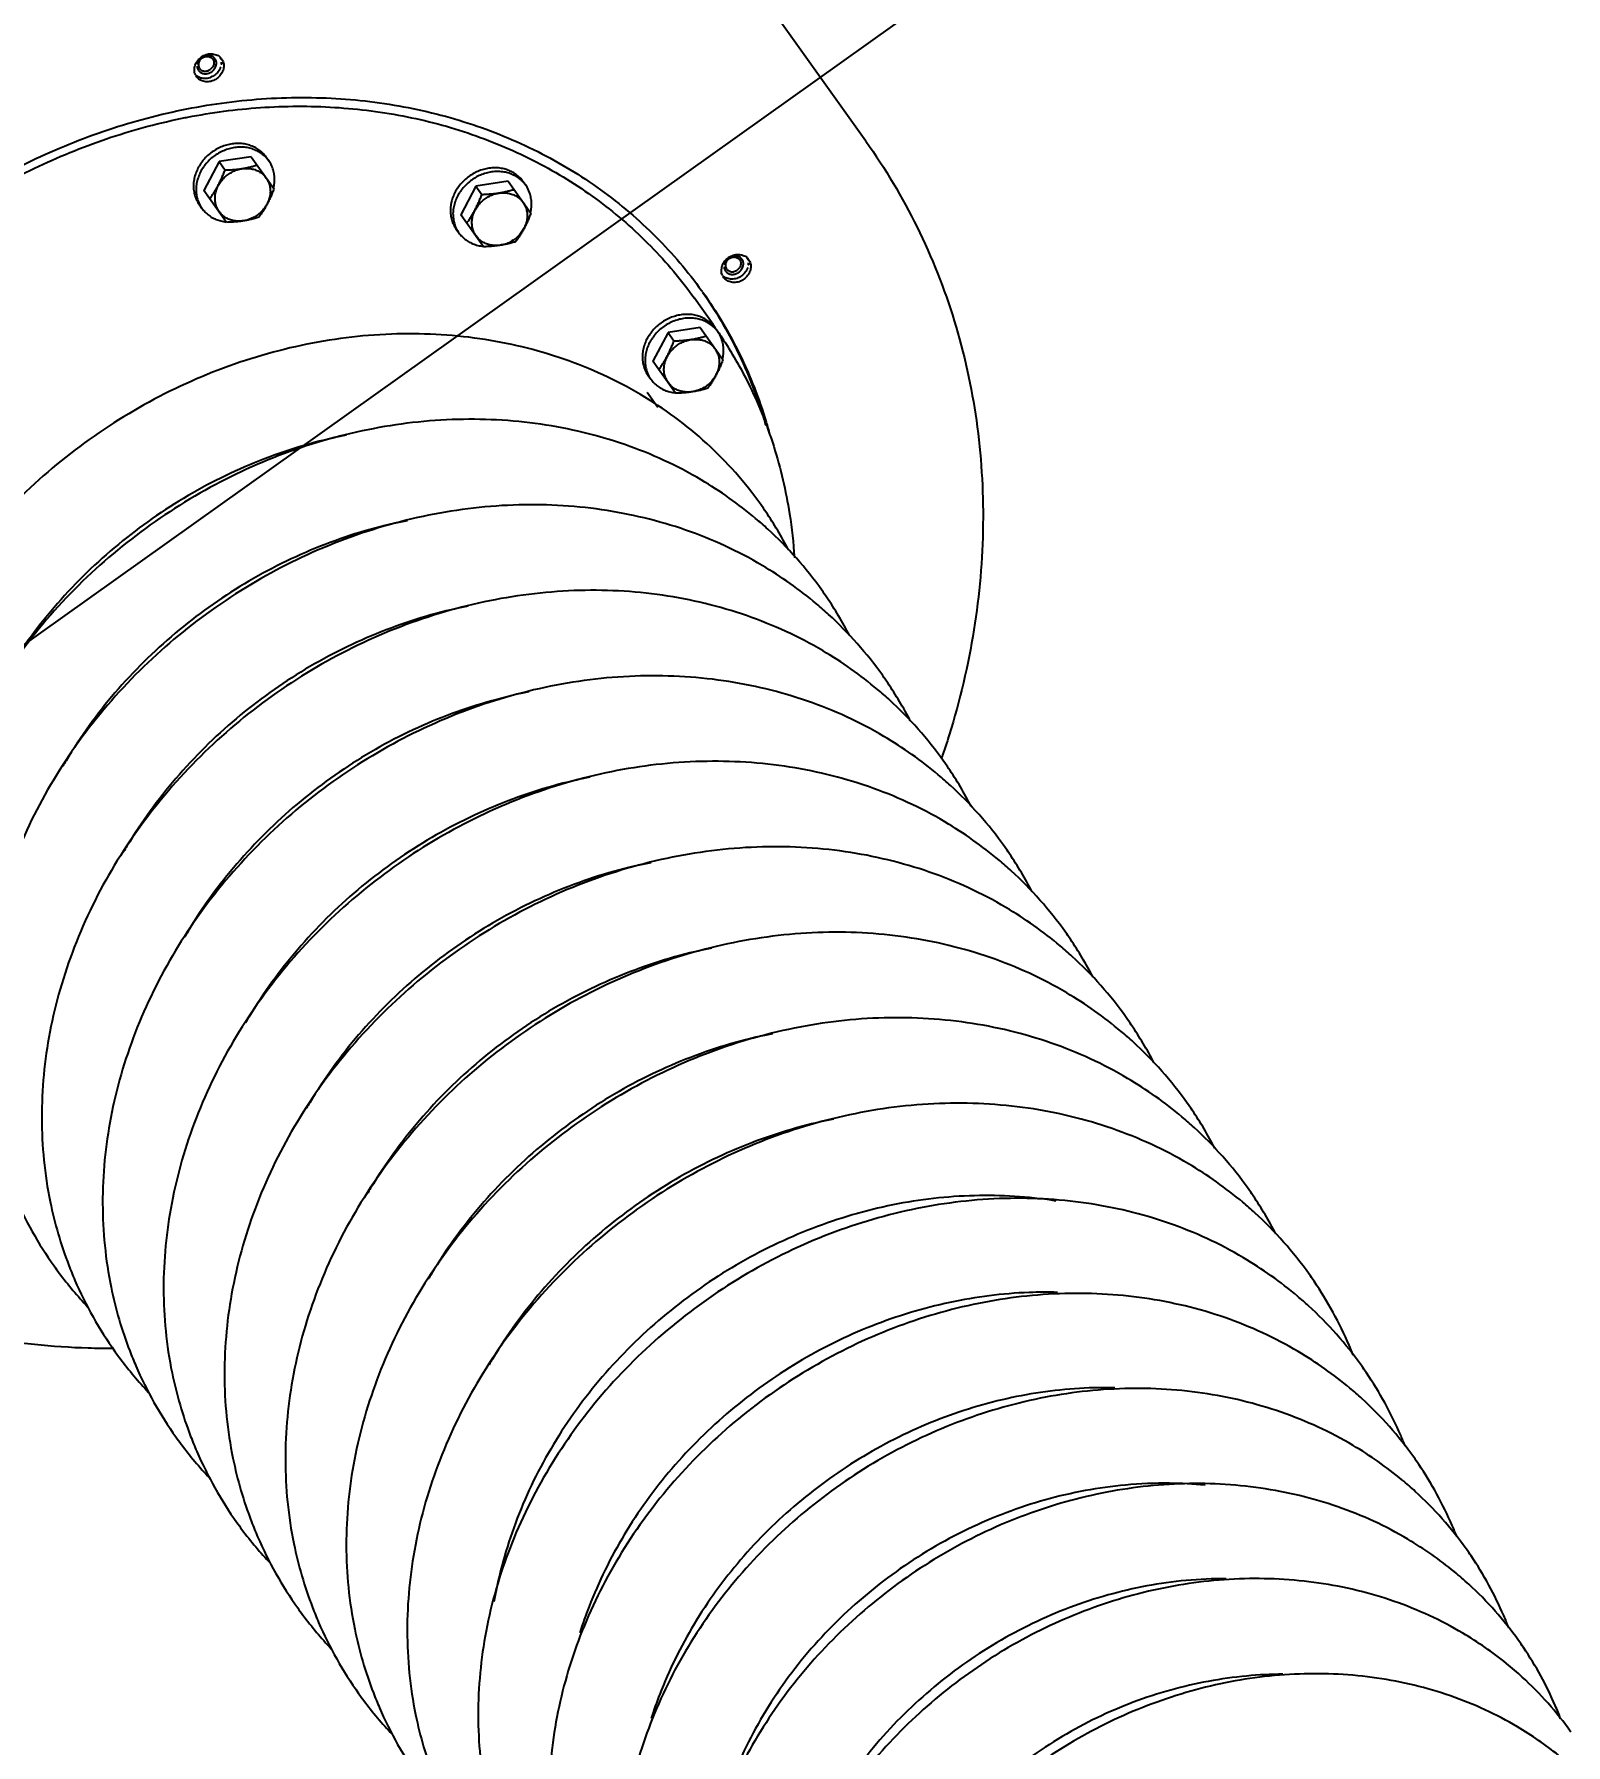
# Model space of a CAD drawing. Header units: feet. Extents: x 2321988 to 2329858, y 6722724 to 6730499.
# Drawn here: x 2326121.635 to 2326123.19, y 6726910.569 to 6726912.306 of the extents above; entities that cross this region are included whole.
import ezdxf

# ---------------------------------------------------------------- set-up
doc = ezdxf.new("R2010")
doc.units = ezdxf.units.FT
doc.header["$MEASUREMENT"] = 0
doc.header["$PDSIZE"] = 5
doc.layers.add('BESS Dimensions', color=3, linetype='Continuous')
doc.layers.add('C-BESS-EQUIPMENT', color=255, linetype='Continuous')
doc.styles.add('TG_DIMS', font='arial.ttf')
doc.dimstyles.new('TG-PROPOSED-ANNO', dxfattribs={"dimtxt": 0.1, "dimasz": 0.1, "dimexe": 0.05, "dimexo": 0.05, "dimgap": 0.02, "dimtad": 0, "dimtih": 1, "dimtoh": 1, "dimdsep": 46, "dimtxsty": 'TG_DIMS', "dimcen": 0, "dimclrd": 256, "dimclre": 256, "dimclrt": 256, "dimaunit": 1, "dimadec": 6, "dimazin": 2, "dimtfac": 1, "dimtofl": 0, "dimtmove": 1, "dimatfit": 3, "dimfxl": 1, "dimtolj": 1, "dimtzin": 0, "dimarcsym": 0})

# ---------------------------------------------------------------- blocks, each defined once
blk = doc.blocks.new('Midpoint Site Plan$0$141KV BREAKER')
at = {"linetype": 'Continuous'}
for p, q in [((-35.878, 26.589), (-35.933, 26.589)), ((-36.246, 26.443), (-35.768, 26.443)), ((-35.59, 26.089), (-35.768, 26.443)), ((-35.768, 25.735), (-35.59, 26.089)), ((-35.59, 26.089), (-35.715, 26.089)), ((-35.768, 25.735), (-36.246, 25.735)), ((-35.878, 25.589), (-35.933, 25.589)), ((-37.936, 24.212), (-37.991, 24.212)), ((-38.305, 24.066), (-37.826, 24.066)), ((-37.649, 23.712), (-37.826, 24.066)), ((-37.826, 23.358), (-37.649, 23.712)), ((-37.649, 23.712), (-37.774, 23.712)), ((-41.132, 23.472), (-40.906, 23.472)), ((-37.826, 23.358), (-38.305, 23.358)), ((-41.117, 23.196), (-40.638, 23.196)), ((-40.748, 23.342), (-40.803, 23.342)), ((-40.461, 22.842), (-40.638, 23.196)), ((-37.936, 23.212), (-37.991, 23.212)), ((-40.638, 22.488), (-40.461, 22.842)), ((-40.461, 22.842), (-40.586, 22.842)), ((-40.638, 22.488), (-41.117, 22.488)), ((-40.748, 22.342), (-40.803, 22.342)), ((-40.699, 22.338), (-40.306, 22.338)), ((-39.961, 19.526), (-36.431, 19.526))]:
    blk.add_line(p, q, dxfattribs=at)
for points, start_tangent, end_tangent in [([(-46.617, 35.538), (-46.441, 35.777), (-45.572, 36.765), (-44.59, 37.602), (-43.515, 38.268), (-42.37, 38.753), (-41.177, 39.048), (-39.961, 39.146)], (0.581018, 0.813891), (1, 0)), ([(-51.878, 35.385), (-52.069, 35.43), (-53.058, 35.535)], (-0.968426, 0.249302), (-1, 0)), ([(-51.886, 35.534), (-52.421, 35.491)], (-0.999737, -0.02295), (-0.990658, -0.136373)), ([(-51.779, 35.535), (-51.886, 35.534)], (-1, 0), (-0.999737, -0.02295)), ([(-50.599, 35.385), (-50.79, 35.43), (-51.779, 35.535)], (-0.968426, 0.249302), (-1, 0)), ([(-50.607, 35.534), (-51.142, 35.491)], (-0.999737, -0.02295), (-0.990658, -0.136373)), ([(-50.499, 35.535), (-50.607, 35.534)], (-1, 0), (-0.999737, -0.02295)), ([(-49.32, 35.385), (-49.511, 35.43), (-50.499, 35.535)], (-0.968426, 0.249302), (-1, 0)), ([(-49.327, 35.534), (-49.863, 35.491)], (-0.999737, -0.02295), (-0.990658, -0.136373)), ([(-49.22, 35.535), (-49.327, 35.534)], (-1, 0), (-0.999737, -0.02295)), ([(-48.04, 35.385), (-48.232, 35.43), (-49.22, 35.535)], (-0.968426, 0.249302), (-1, 0)), ([(-48.048, 35.534), (-48.584, 35.491)], (-0.999737, -0.02295), (-0.990658, -0.136373)), ([(-47.941, 35.535), (-48.048, 35.534)], (-1, 0), (-0.999737, -0.02295)), ([(-46.761, 35.385), (-46.952, 35.43), (-47.941, 35.535)], (-0.968426, 0.249302), (-1, 0)), ([(-46.769, 35.534), (-47.305, 35.491)], (-0.999737, -0.02295), (-0.990658, -0.136373)), ([(-46.662, 35.535), (-46.769, 35.534)], (-1, 0), (-0.999737, -0.02295)), ([(-45.482, 35.385), (-45.673, 35.43), (-46.662, 35.535)], (-0.968426, 0.249302), (-1, 0)), ([(-45.49, 35.534), (-46.026, 35.491)], (-0.999737, -0.02295), (-0.990658, -0.136373)), ([(-45.383, 35.535), (-45.49, 35.534)], (-1, 0), (-0.999737, -0.02295)), ([(-44.203, 35.385), (-44.394, 35.43), (-45.383, 35.535)], (-0.968426, 0.249302), (-1, 0)), ([(-42.825, 23.137), (-41.835, 23.242), (-40.879, 23.554), (-39.987, 24.064), (-39.192, 24.753), (-38.52, 25.599), (-37.995, 26.573), (-37.635, 27.642), (-37.452, 28.768), (-37.453, 29.914), (-37.637, 31.039), (-37.998, 32.106), (-38.523, 33.079), (-39.195, 33.923), (-39.989, 34.611), (-40.88, 35.119), (-41.836, 35.43), (-42.825, 35.535)], (1, 0), (-1, 0)), ([(-54.476, 23.408), (-53.71, 23.674), (-52.837, 24.172), (-52.058, 24.847), (-51.4, 25.676), (-50.886, 26.63), (-50.533, 27.677), (-50.354, 28.78), (-50.355, 29.902), (-50.535, 31.004), (-50.889, 32.049), (-51.403, 33.002), (-52.061, 33.829), (-52.839, 34.502), (-53.711, 35), (-54.476, 35.264)], (0.969258, 0.246045), (-0.969257, 0.24605)), ([(-53.157, 23.287), (-52.391, 23.554), (-51.5, 24.064), (-50.704, 24.753), (-50.032, 25.599), (-49.507, 26.573), (-49.147, 27.642), (-48.965, 28.768), (-48.966, 29.914), (-49.15, 31.039), (-49.51, 32.106), (-50.036, 33.079), (-50.707, 33.923), (-51.502, 34.611), (-52.392, 35.119), (-53.157, 35.385)], (0.968426, 0.249301), (-0.968426, 0.249302)), ([(-51.878, 23.287), (-51.112, 23.554), (-50.22, 24.064), (-49.425, 24.753), (-48.753, 25.599), (-48.228, 26.573), (-47.868, 27.642), (-47.686, 28.768), (-47.686, 29.914), (-47.87, 31.039), (-48.231, 32.106), (-48.757, 33.079), (-49.428, 33.923), (-50.222, 34.611), (-51.113, 35.119), (-51.878, 35.385)], (0.968426, 0.249301), (-0.968426, 0.249302)), ([(-50.599, 23.287), (-49.833, 23.554), (-48.941, 24.064), (-48.146, 24.753), (-47.474, 25.599), (-46.949, 26.573), (-46.589, 27.642), (-46.406, 28.768), (-46.407, 29.914), (-46.591, 31.039), (-46.952, 32.106), (-47.477, 33.079), (-48.149, 33.923), (-48.943, 34.611), (-49.834, 35.119), (-50.599, 35.385)], (0.968426, 0.249301), (-0.968426, 0.249302)), ([(-49.32, 23.287), (-48.554, 23.554), (-47.662, 24.064), (-46.867, 24.753), (-46.195, 25.599), (-45.67, 26.573), (-45.31, 27.642), (-45.127, 28.768), (-45.128, 29.914), (-45.312, 31.039), (-45.673, 32.106), (-46.198, 33.079), (-46.87, 33.923), (-47.664, 34.611), (-48.555, 35.119), (-49.32, 35.385)], (0.968426, 0.249301), (-0.968426, 0.249302)), ([(-48.04, 23.287), (-47.275, 23.554), (-46.383, 24.064), (-45.588, 24.753), (-44.916, 25.599), (-44.391, 26.573), (-44.031, 27.642), (-43.848, 28.768), (-43.849, 29.914), (-44.033, 31.039), (-44.394, 32.106), (-44.919, 33.079), (-45.591, 33.923), (-46.385, 34.611), (-47.276, 35.119), (-48.04, 35.385)], (0.968426, 0.249301), (-0.968426, 0.249302)), ([(-46.761, 23.287), (-45.995, 23.554), (-45.104, 24.064), (-44.309, 24.753), (-43.637, 25.599), (-43.112, 26.573), (-42.752, 27.642), (-42.569, 28.768), (-42.57, 29.914), (-42.754, 31.039), (-43.115, 32.106), (-43.64, 33.079), (-44.311, 33.923), (-45.106, 34.611), (-45.997, 35.119), (-46.761, 35.385)], (0.968426, 0.249301), (-0.968426, 0.249302)), ([(-45.482, 23.287), (-44.716, 23.554), (-43.825, 24.064), (-43.029, 24.753), (-42.358, 25.599), (-41.833, 26.573), (-41.473, 27.642), (-41.29, 28.768), (-41.291, 29.914), (-41.475, 31.039), (-41.835, 32.106), (-42.361, 33.079), (-43.032, 33.923), (-43.827, 34.611), (-44.717, 35.119), (-45.482, 35.385)], (0.968426, 0.249301), (-0.968426, 0.249302)), ([(-44.203, 23.287), (-43.437, 23.554), (-42.545, 24.064), (-41.75, 24.753), (-41.078, 25.599), (-40.553, 26.573), (-40.193, 27.642), (-40.011, 28.768), (-40.011, 29.914), (-40.195, 31.039), (-40.556, 32.106), (-41.082, 33.079), (-41.753, 33.923), (-42.548, 34.611), (-43.438, 35.119), (-44.203, 35.385)], (0.968426, 0.249301), (-0.968426, 0.249302)), ([(-42.924, 23.287), (-42.158, 23.554), (-41.266, 24.064), (-40.471, 24.753), (-39.799, 25.599), (-39.274, 26.573), (-38.914, 27.642), (-38.732, 28.768), (-38.732, 29.914), (-38.916, 31.039), (-39.277, 32.106), (-39.802, 33.079), (-40.474, 33.923), (-41.268, 34.611), (-42.159, 35.119), (-42.924, 35.385)], (0.968426, 0.249301), (-0.968426, 0.249302)), ([(-55.756, 23.539), (-55.03, 23.793), (-54.174, 24.281), (-53.412, 24.942), (-52.768, 25.753), (-52.264, 26.687), (-51.919, 27.712), (-51.744, 28.792), (-51.744, 29.89), (-51.921, 30.969), (-52.267, 31.992), (-52.771, 32.925), (-53.415, 33.734), (-54.177, 34.393), (-55.031, 34.88), (-55.756, 35.134)], (0.967984, 0.251014), (-0.967982, 0.251019)), ([(-58.316, 23.801), (-57.668, 24.031), (-56.849, 24.499), (-56.12, 25.131), (-55.503, 25.907), (-55.021, 26.801), (-54.69, 27.782), (-54.523, 28.815), (-54.523, 29.866), (-54.692, 30.899), (-55.024, 31.878), (-55.506, 32.77), (-56.122, 33.545), (-56.851, 34.176), (-57.669, 34.642), (-58.316, 34.872)], (0.965182, 0.261581), (-0.96518, 0.261587)), ([(-57.036, 23.67), (-56.349, 23.912), (-55.512, 24.39), (-54.766, 25.036), (-54.135, 25.83), (-53.642, 26.744), (-53.305, 27.747), (-53.133, 28.804), (-53.134, 29.878), (-53.307, 30.934), (-53.645, 31.935), (-54.138, 32.848), (-54.769, 33.64), (-55.514, 34.284), (-56.35, 34.761), (-57.036, 35.003)], (0.966627, 0.256188), (-0.966625, 0.256194)), ([(-60.876, 24.064), (-60.306, 24.27), (-59.524, 24.716), (-58.827, 25.32), (-58.238, 26.061), (-57.777, 26.915), (-57.462, 27.852), (-57.302, 28.839), (-57.302, 29.843), (-57.464, 30.829), (-57.78, 31.764), (-58.241, 32.616), (-58.83, 33.356), (-59.526, 33.958), (-60.307, 34.403), (-60.876, 34.609)], (0.961993, 0.273076), (-0.961991, 0.273082)), ([(-59.596, 23.932), (-58.987, 24.151), (-58.187, 24.607), (-57.473, 25.225), (-56.87, 25.984), (-56.399, 26.858), (-56.076, 27.817), (-55.912, 28.827), (-55.913, 29.855), (-56.078, 30.864), (-56.402, 31.821), (-56.873, 32.693), (-57.476, 33.451), (-58.189, 34.067), (-58.988, 34.522), (-59.596, 34.74)], (0.96364, 0.267205), (-0.963638, 0.267211)), ([(-51.825, 25.129), (-51.767, 25.189), (-51.159, 25.955), (-50.683, 26.836), (-50.358, 27.803), (-50.192, 28.823), (-50.193, 29.859), (-50.36, 30.878), (-50.686, 31.843), (-51.162, 32.723), (-51.77, 33.487), (-51.826, 33.545)], (0.702664, 0.711521), (-0.702964, 0.711226)), ([(-54.094, 25.868), (-53.913, 26.125), (-53.461, 26.962), (-53.152, 27.881), (-52.995, 28.849), (-52.996, 29.833), (-53.154, 30.8), (-53.464, 31.717), (-53.916, 32.552), (-54.096, 32.808)], (0.598722, 0.800957), (-0.599307, 0.800519)), ([(-52.74, 25.763), (-52.541, 26.045), (-52.079, 26.903), (-51.761, 27.844), (-51.6, 28.836), (-51.601, 29.845), (-51.763, 30.837), (-52.082, 31.777), (-52.545, 32.633), (-52.742, 32.913)], (0.602012, 0.798487), (-0.602593, 0.798049)), ([(-56.775, 26.114), (-56.508, 26.525), (-56.101, 27.401), (-55.85, 28.352), (-55.766, 29.341), (-55.851, 30.329), (-56.103, 31.279), (-56.512, 32.153), (-56.777, 32.561)], (0.584187, 0.811619), (-0.584686, 0.81126)), ([(-55.426, 26.003), (-55.133, 26.451), (-54.714, 27.35), (-54.457, 28.326), (-54.37, 29.341), (-54.458, 30.355), (-54.717, 31.33), (-55.136, 32.227), (-55.427, 32.673)], (0.589333, 0.80789), (-0.589834, 0.807524)), ([(-34.913, 32.556), (-34.582, 31.679), (-34.359, 30.759), (-34.246, 29.812), (-34.246, 28.856), (-34.36, 27.91), (-34.584, 26.99), (-34.914, 26.113)], (0.410111, -0.912035), (-0.410545, -0.91184)), ([(-58.124, 26.226), (-57.884, 26.6), (-57.487, 27.452), (-57.242, 28.379), (-57.161, 29.341), (-57.244, 30.303), (-57.489, 31.228), (-57.887, 32.079), (-58.126, 32.449)], (0.578752, 0.815503), (-0.579248, 0.815151)), ([(-49.437, 26.762), (-49.404, 26.836), (-49.078, 27.803), (-48.913, 28.823), (-48.914, 29.859), (-49.08, 30.878), (-49.407, 31.843), (-49.439, 31.916)], (0.410145, 0.91202), (-0.410978, 0.911645)), ([(-48.158, 26.762), (-48.125, 26.836), (-47.799, 27.803), (-47.634, 28.823), (-47.635, 29.859), (-47.801, 30.878), (-48.128, 31.843), (-48.16, 31.916)], (0.410145, 0.91202), (-0.410978, 0.911645)), ([(-46.879, 26.762), (-46.846, 26.836), (-46.52, 27.803), (-46.355, 28.823), (-46.355, 29.859), (-46.522, 30.878), (-46.849, 31.843), (-46.881, 31.916)], (0.410145, 0.91202), (-0.410978, 0.911645)), ([(-45.6, 26.762), (-45.567, 26.836), (-45.241, 27.803), (-45.076, 28.823), (-45.076, 29.859), (-45.243, 30.878), (-45.57, 31.843), (-45.602, 31.916)], (0.410145, 0.91202), (-0.410978, 0.911645)), ([(-44.321, 26.762), (-44.288, 26.836), (-43.962, 27.803), (-43.796, 28.823), (-43.797, 29.859), (-43.964, 30.878), (-44.291, 31.843), (-44.323, 31.916)], (0.410145, 0.91202), (-0.410978, 0.911645)), ([(-43.041, 26.762), (-43.009, 26.836), (-42.683, 27.803), (-42.517, 28.823), (-42.518, 29.859), (-42.685, 30.878), (-43.011, 31.843), (-43.044, 31.916)], (0.410145, 0.91202), (-0.410978, 0.911645)), ([(-41.762, 26.762), (-41.729, 26.836), (-41.403, 27.803), (-41.238, 28.823), (-41.239, 29.859), (-41.406, 30.878), (-41.732, 31.843), (-41.764, 31.916)], (0.410145, 0.91202), (-0.410978, 0.911645)), ([(-40.483, 26.762), (-40.45, 26.836), (-40.124, 27.803), (-39.959, 28.823), (-39.96, 29.859), (-40.126, 30.878), (-40.453, 31.843), (-40.485, 31.916)], (0.410145, 0.91202), (-0.410978, 0.911645)), ([(-39.204, 26.762), (-39.171, 26.836), (-38.845, 27.803), (-38.68, 28.823), (-38.681, 29.859), (-38.847, 30.878), (-39.174, 31.843), (-39.206, 31.916)], (0.410145, 0.91202), (-0.410978, 0.911645)), ([(-34.136, 29.336), (-34.199, 28.323), (-34.386, 27.329), (-34.694, 26.377), (-35.115, 25.485), (-35.643, 24.671), (-36.265, 23.952), (-36.97, 23.343), (-37.743, 22.856), (-38.567, 22.501), (-39.428, 22.285), (-40.281, 22.212)], (0, -1), (-0.999989, -0.004623)), ([(-35.933, 26.589), (-35.994, 26.584), (-36.055, 26.569), (-36.113, 26.544), (-36.167, 26.51), (-36.216, 26.467), (-36.238, 26.444)], (-1, 0), (-0.657932, -0.753077)), ([(-35.933, 25.589), (-35.871, 25.594), (-35.811, 25.61), (-35.753, 25.635), (-35.699, 25.669), (-35.649, 25.711), (-35.606, 25.762), (-35.569, 25.819), (-35.539, 25.882), (-35.518, 25.948), (-35.504, 26.018), (-35.5, 26.089), (-35.504, 26.16), (-35.518, 26.23), (-35.539, 26.297), (-35.569, 26.36), (-35.606, 26.417), (-35.649, 26.467), (-35.699, 26.51), (-35.753, 26.544), (-35.811, 26.569), (-35.871, 26.584), (-35.933, 26.589)], (1, 0), (-1, 0)), ([(-35.878, 25.589), (-35.816, 25.594), (-35.756, 25.61), (-35.698, 25.635), (-35.644, 25.669), (-35.594, 25.711), (-35.551, 25.762), (-35.514, 25.819), (-35.484, 25.882), (-35.462, 25.948), (-35.449, 26.018), (-35.445, 26.089), (-35.449, 26.16), (-35.462, 26.23), (-35.484, 26.297), (-35.514, 26.36), (-35.551, 26.417), (-35.594, 26.467), (-35.644, 26.51), (-35.698, 26.544), (-35.756, 26.569), (-35.816, 26.584), (-35.878, 26.589)], (1, 0), (-1, 0)), ([(-36.423, 26.089), (-36.407, 26.135), (-36.39, 26.179), (-36.371, 26.223), (-36.351, 26.266), (-36.328, 26.31), (-36.303, 26.353), (-36.276, 26.398), (-36.246, 26.443)], (0.316228, 0.948683), (0.5547, 0.83205)), ([(-36.391, 26.089), (-36.386, 26.15), (-36.372, 26.21), (-36.35, 26.265), (-36.319, 26.316), (-36.282, 26.359), (-36.238, 26.394), (-36.19, 26.42), (-36.139, 26.436), (-36.086, 26.442), (-36.033, 26.436), (-35.981, 26.42), (-35.933, 26.394), (-35.889, 26.359), (-35.852, 26.316), (-35.821, 26.265), (-35.799, 26.21), (-35.785, 26.15), (-35.781, 26.089)], (0, 1), (0, -1)), ([(-35.892, 26.443), (-35.876, 26.397), (-35.859, 26.353), (-35.84, 26.31), (-35.819, 26.266), (-35.797, 26.223), (-35.772, 26.179), (-35.745, 26.135), (-35.715, 26.089)], (0.316228, -0.948683), (0.5547, -0.83205)), ([(-34.927, 26.085), (-35.345, 25.297), (-35.869, 24.557), (-36.475, 23.905), (-37.152, 23.355), (-37.888, 22.916), (-38.669, 22.597), (-39.48, 22.403), (-40.306, 22.338)], (-0.414323, -0.91013), (-1, 0)), ([(-36.246, 25.735), (-36.276, 25.781), (-36.303, 25.825), (-36.328, 25.869), (-36.351, 25.912), (-36.371, 25.956), (-36.39, 25.999), (-36.407, 26.043), (-36.423, 26.089)], (-0.5547, 0.83205), (-0.316228, 0.948683)), ([(-35.781, 26.089), (-35.785, 26.028), (-35.799, 25.969), (-35.821, 25.913), (-35.852, 25.863), (-35.889, 25.819), (-35.933, 25.784), (-35.981, 25.758), (-36.033, 25.742), (-36.086, 25.737), (-36.139, 25.742), (-36.19, 25.758), (-36.238, 25.784), (-36.282, 25.819), (-36.319, 25.863), (-36.35, 25.913), (-36.372, 25.969), (-36.386, 26.028), (-36.391, 26.089)], (0, -1), (0, 1)), ([(-35.715, 26.089), (-35.745, 26.043), (-35.772, 25.999), (-35.797, 25.956), (-35.819, 25.912), (-35.84, 25.869), (-35.859, 25.825), (-35.876, 25.781), (-35.892, 25.735)], (-0.5547, -0.83205), (-0.316228, -0.948683)), ([(-34.914, 26.113), (-34.927, 26.085)], (-0.410545, -0.91184), (-0.414323, -0.91013)), ([(-55.697, 25.662), (-55.426, 26.003)], (0.65742, 0.753524), (0.589333, 0.80789)), ([(-36.238, 25.734), (-36.216, 25.711), (-36.167, 25.669), (-36.113, 25.635), (-36.055, 25.61), (-35.994, 25.594), (-35.933, 25.589)], (0.657932, -0.753077), (1, 0)), ([(-34.74, 25.588), (-34.712, 25.645), (-34.669, 25.686), (-34.616, 25.709), (-34.588, 25.711)], (0.300397, 0.953814), (1, 0)), ([(-34.7, 25.524), (-34.691, 25.588), (-34.663, 25.645)], (0, 1), (0.588179, 0.808731)), ([(-34.663, 25.645), (-34.62, 25.686), (-34.567, 25.709)], (0.588179, 0.808731), (0.979973, 0.199128)), ([(-34.486, 25.631), (-34.521, 25.646), (-34.558, 25.646), (-34.593, 25.631), (-34.621, 25.604), (-34.639, 25.567), (-34.646, 25.525)], (-0.832307, 0.554315), (0, -1)), ([(-34.588, 25.711), (-34.563, 25.709)], (1, 0), (0.984693, -0.174295)), ([(-34.563, 25.709), (-34.56, 25.709), (-34.507, 25.686), (-34.464, 25.645)], (0.984693, -0.174295), (0.588179, -0.808731)), ([(-34.464, 25.645), (-34.436, 25.588)], (0.588179, -0.808731), (0.300397, -0.953814)), ([(-34.75, 25.524), (-34.74, 25.588)], (0, 1), (0.300397, 0.953814)), ([(-34.74, 25.461), (-34.75, 25.524)], (-0.300397, 0.953814), (0, 1)), ([(-34.588, 25.338), (-34.616, 25.34), (-34.669, 25.363), (-34.712, 25.404), (-34.74, 25.461)], (-1, 0), (-0.300397, 0.953814)), ([(-34.663, 25.404), (-34.691, 25.461), (-34.7, 25.524)], (-0.588179, 0.808731), (0, 1)), ([(-34.646, 25.525), (-34.639, 25.483), (-34.621, 25.446), (-34.593, 25.418), (-34.558, 25.404), (-34.521, 25.404), (-34.486, 25.418)], (0, -1), (0.832307, 0.554315)), ([(-34.527, 25.623), (-34.546, 25.621), (-34.58, 25.602), (-34.604, 25.568), (-34.612, 25.525)], (-1, 0), (0, -1)), ([(-34.527, 25.427), (-34.546, 25.429), (-34.58, 25.448), (-34.604, 25.482), (-34.612, 25.525)], (-1, 0), (0, 1)), ([(-34.45, 25.568), (-34.474, 25.602), (-34.508, 25.621), (-34.527, 25.623)], (-0.384496, 0.923127), (-1, 0)), ([(-34.45, 25.482), (-34.474, 25.448), (-34.508, 25.429), (-34.527, 25.427)], (-0.384496, -0.923127), (-1, 0)), ([(-34.439, 25.567), (-34.458, 25.604), (-34.486, 25.631)], (-0.300397, 0.953814), (-0.832307, 0.554315)), ([(-34.486, 25.418), (-34.458, 25.446), (-34.439, 25.483)], (0.832307, 0.554315), (0.300397, 0.953814)), ([(-34.436, 25.461), (-34.464, 25.404)], (-0.300397, -0.953814), (-0.588179, -0.808731)), ([(-34.442, 25.525), (-34.45, 25.568)], (0, 1), (-0.384496, 0.923127)), ([(-34.442, 25.525), (-34.45, 25.482)], (0, -1), (-0.384496, -0.923127)), ([(-34.433, 25.525), (-34.439, 25.567)], (0, 1), (-0.300397, 0.953814)), ([(-34.439, 25.483), (-34.433, 25.525)], (0.300397, 0.953814), (0, 1)), ([(-34.436, 25.588), (-34.426, 25.524)], (0.300397, -0.953814), (0, -1)), ([(-34.426, 25.524), (-34.436, 25.461)], (0, -1), (-0.300397, -0.953814)), ([(-34.62, 25.363), (-34.663, 25.404)], (-0.832307, 0.554315), (-0.588179, 0.808731)), ([(-34.563, 25.34), (-34.567, 25.34), (-34.62, 25.363)], (-0.984693, 0.174295), (-0.832307, 0.554314)), ([(-34.563, 25.34), (-34.588, 25.338)], (-0.984693, -0.174295), (-1, 0)), ([(-34.464, 25.404), (-34.507, 25.363), (-34.56, 25.34), (-34.563, 25.34)], (-0.588179, -0.808731), (-0.984693, -0.174295)), ([(-37.991, 24.212), (-38.053, 24.207), (-38.113, 24.192), (-38.171, 24.167), (-38.225, 24.133), (-38.275, 24.09), (-38.296, 24.067)], (-1, 0), (-0.657932, -0.753077)), ([(-37.991, 23.212), (-37.93, 23.217), (-37.869, 23.233), (-37.812, 23.258), (-37.757, 23.292), (-37.708, 23.334), (-37.664, 23.385), (-37.627, 23.442), (-37.598, 23.505), (-37.576, 23.571), (-37.563, 23.641), (-37.559, 23.712), (-37.563, 23.783), (-37.576, 23.853), (-37.598, 23.92), (-37.627, 23.982), (-37.664, 24.04), (-37.708, 24.09), (-37.757, 24.133), (-37.812, 24.167), (-37.869, 24.192), (-37.93, 24.207), (-37.991, 24.212)], (1, 0), (-1, 0)), ([(-37.936, 23.212), (-37.875, 23.217), (-37.814, 23.233), (-37.756, 23.258), (-37.702, 23.292), (-37.653, 23.334), (-37.609, 23.385), (-37.572, 23.442), (-37.543, 23.505), (-37.521, 23.571), (-37.508, 23.641), (-37.503, 23.712), (-37.508, 23.783), (-37.521, 23.853), (-37.543, 23.92), (-37.572, 23.982), (-37.609, 24.04), (-37.653, 24.09), (-37.702, 24.133), (-37.756, 24.167), (-37.814, 24.192), (-37.875, 24.207), (-37.936, 24.212)], (1, 0), (-1, 0)), ([(-38.482, 23.712), (-38.466, 23.758), (-38.449, 23.802), (-38.43, 23.846), (-38.409, 23.889), (-38.386, 23.933), (-38.362, 23.976), (-38.335, 24.02), (-38.305, 24.066)], (0.316228, 0.948683), (0.5547, 0.83205)), ([(-38.449, 23.712), (-38.445, 23.773), (-38.431, 23.833), (-38.408, 23.888), (-38.378, 23.939), (-38.34, 23.982), (-38.297, 24.017), (-38.248, 24.043), (-38.197, 24.059), (-38.144, 24.064), (-38.091, 24.059), (-38.04, 24.043), (-37.992, 24.017), (-37.948, 23.982), (-37.91, 23.939), (-37.88, 23.888), (-37.857, 23.833), (-37.844, 23.773), (-37.839, 23.712)], (0, 1), (0, -1)), ([(-37.951, 24.066), (-37.935, 24.02), (-37.917, 23.976), (-37.899, 23.933), (-37.878, 23.889), (-37.855, 23.846), (-37.83, 23.802), (-37.803, 23.758), (-37.774, 23.712)], (0.316228, -0.948683), (0.5547, -0.83205)), ([(-60.733, 23.777), (-59.845, 23.871), (-59.596, 23.932)], (1, 0), (0.96364, 0.267205)), ([(-60.529, 23.785), (-60.361, 23.745), (-59.561, 23.65)], (0.96888, -0.247532), (0.999688, -0.024985)), ([(-59.454, 23.649), (-58.546, 23.745), (-58.316, 23.801)], (1, 0), (0.965182, 0.261581)), ([(-59.561, 23.65), (-59.454, 23.649)], (0.999688, -0.024985), (1, 0)), ([(-59.26, 23.656), (-59.102, 23.62), (-58.281, 23.522)], (0.96966, -0.244458), (0.999701, -0.024443)), ([(-58.174, 23.521), (-57.246, 23.62), (-57.036, 23.67)], (1, 0), (0.966627, 0.256188)), ([(-38.305, 23.358), (-38.335, 23.404), (-38.362, 23.448), (-38.387, 23.492), (-38.409, 23.535), (-38.43, 23.579), (-38.449, 23.622), (-38.466, 23.666), (-38.482, 23.712)], (-0.5547, 0.83205), (-0.316228, 0.948683)), ([(-37.839, 23.712), (-37.844, 23.651), (-37.857, 23.592), (-37.88, 23.536), (-37.91, 23.486), (-37.948, 23.442), (-37.992, 23.407), (-38.04, 23.381), (-38.091, 23.365), (-38.144, 23.36), (-38.197, 23.365), (-38.248, 23.381), (-38.297, 23.407), (-38.34, 23.442), (-38.378, 23.486), (-38.408, 23.536), (-38.431, 23.592), (-38.445, 23.651), (-38.449, 23.712)], (0, -1), (0, 1)), ([(-37.774, 23.712), (-37.803, 23.666), (-37.83, 23.622), (-37.855, 23.579), (-37.878, 23.535), (-37.899, 23.492), (-37.917, 23.448), (-37.935, 23.404), (-37.951, 23.358)], (-0.5547, -0.83205), (-0.316228, -0.948683)), ([(-58.281, 23.522), (-58.174, 23.521)], (0.999701, -0.024443), (1, 0)), ([(-57.991, 23.528), (-57.843, 23.494), (-57.002, 23.394)], (0.970398, -0.241512), (0.999714, -0.023924)), ([(-57.002, 23.394), (-56.895, 23.393)], (0.999714, -0.023924), (1, 0)), ([(-56.895, 23.393), (-55.947, 23.494), (-55.756, 23.539)], (1, 0), (0.967984, 0.251014)), ([(-56.722, 23.4), (-56.585, 23.368), (-55.723, 23.267)], (0.971097, -0.238685), (0.999726, -0.023426)), ([(-55.616, 23.265), (-54.647, 23.368), (-54.476, 23.408)], (1, 0), (0.969258, 0.246045)), ([(-38.296, 23.357), (-38.275, 23.334), (-38.225, 23.292), (-38.171, 23.258), (-38.113, 23.233), (-38.053, 23.217), (-37.991, 23.212)], (0.657932, -0.753077), (1, 0)), ([(-55.723, 23.267), (-55.616, 23.265)], (0.999726, -0.023426), (1, 0)), ([(-55.453, 23.271), (-55.326, 23.242), (-54.444, 23.139)], (0.97176, -0.235972), (0.999737, -0.022949)), ([(-54.444, 23.139), (-54.337, 23.137)], (0.999737, -0.022949), (1, 0)), ([(-54.337, 23.137), (-53.348, 23.242), (-53.157, 23.287)], (1, 0), (0.968426, 0.249301)), ([(-53.701, 23.182), (-53.165, 23.139)], (0.990652, -0.13641), (0.999737, -0.022949)), ([(-53.165, 23.139), (-53.058, 23.137)], (0.999737, -0.022949), (1, 0)), ([(-53.058, 23.137), (-52.069, 23.242), (-51.878, 23.287)], (1, 0), (0.968426, 0.249301)), ([(-52.422, 23.182), (-51.886, 23.139)], (0.990652, -0.13641), (0.999737, -0.022949)), ([(-51.886, 23.139), (-51.779, 23.137)], (0.999737, -0.022949), (1, 0)), ([(-51.779, 23.137), (-50.79, 23.242), (-50.599, 23.287)], (1, 0), (0.968426, 0.249301)), ([(-51.142, 23.182), (-50.607, 23.139)], (0.990652, -0.13641), (0.999737, -0.022949)), ([(-50.607, 23.139), (-50.499, 23.137)], (0.999737, -0.022949), (1, 0)), ([(-50.499, 23.137), (-49.51, 23.242), (-49.32, 23.287)], (1, 0), (0.968426, 0.249301)), ([(-49.863, 23.182), (-49.327, 23.139)], (0.990652, -0.13641), (0.999737, -0.022949)), ([(-49.327, 23.139), (-49.22, 23.137)], (0.999737, -0.022949), (1, 0)), ([(-49.22, 23.137), (-48.231, 23.242), (-48.04, 23.287)], (1, 0), (0.968426, 0.249301)), ([(-48.584, 23.182), (-48.048, 23.139)], (0.990652, -0.13641), (0.999737, -0.022949)), ([(-48.048, 23.139), (-47.941, 23.137)], (0.999737, -0.022949), (1, 0)), ([(-47.941, 23.137), (-46.952, 23.242), (-46.761, 23.287)], (1, 0), (0.968426, 0.249301)), ([(-47.305, 23.182), (-46.769, 23.139)], (0.990652, -0.13641), (0.999737, -0.022949)), ([(-46.769, 23.139), (-46.662, 23.137)], (0.999737, -0.022949), (1, 0)), ([(-46.662, 23.137), (-45.673, 23.242), (-45.482, 23.287)], (1, 0), (0.968426, 0.249301)), ([(-46.026, 23.182), (-45.49, 23.139)], (0.990652, -0.13641), (0.999737, -0.022949)), ([(-45.49, 23.139), (-45.383, 23.137)], (0.999737, -0.022949), (1, 0)), ([(-45.383, 23.137), (-44.394, 23.242), (-44.203, 23.287)], (1, 0), (0.968426, 0.249301)), ([(-44.747, 23.182), (-44.211, 23.139)], (0.990652, -0.13641), (0.999737, -0.022949)), ([(-44.211, 23.139), (-44.104, 23.137)], (0.999737, -0.022949), (1, 0)), ([(-44.104, 23.137), (-43.115, 23.242), (-42.924, 23.287)], (1, 0), (0.968426, 0.249301)), ([(-40.889, 22.342), (-41.525, 22.403), (-42.336, 22.597), (-43.117, 22.917), (-43.588, 23.18)], (-0.99935, 0.03606), (-0.848806, 0.528704)), ([(-43.467, 23.182), (-42.932, 23.139)], (0.990652, -0.13641), (0.999737, -0.022949)), ([(-42.932, 23.139), (-42.825, 23.137)], (0.999737, -0.022949), (1, 0)), ([(-41.294, 22.842), (-41.278, 22.888), (-41.261, 22.932), (-41.242, 22.976), (-41.221, 23.019), (-41.199, 23.063), (-41.174, 23.106), (-41.147, 23.15), (-41.117, 23.196)], (0.316228, 0.948683), (0.5547, 0.83205)), ([(-41.261, 22.842), (-41.257, 22.903), (-41.243, 22.963), (-41.22, 23.018), (-41.19, 23.069), (-41.152, 23.112), (-41.109, 23.147), (-41.061, 23.173), (-41.009, 23.189), (-40.956, 23.194), (-40.903, 23.189), (-40.852, 23.173), (-40.804, 23.147), (-40.76, 23.112), (-40.723, 23.069), (-40.692, 23.018), (-40.67, 22.963), (-40.656, 22.903), (-40.651, 22.842)], (0, 1), (0, -1)), ([(-40.803, 23.342), (-40.865, 23.337), (-40.925, 23.322), (-40.983, 23.297), (-41.038, 23.263), (-41.087, 23.22), (-41.108, 23.197)], (-1, 0), (-0.657932, -0.753077)), ([(-40.803, 22.342), (-40.742, 22.347), (-40.682, 22.363), (-40.624, 22.387), (-40.569, 22.422), (-40.52, 22.464), (-40.476, 22.515), (-40.439, 22.572), (-40.41, 22.635), (-40.388, 22.701), (-40.375, 22.771), (-40.371, 22.842), (-40.375, 22.913), (-40.388, 22.983), (-40.41, 23.05), (-40.439, 23.112), (-40.476, 23.17), (-40.52, 23.22), (-40.569, 23.263), (-40.624, 23.297), (-40.682, 23.322), (-40.742, 23.337), (-40.803, 23.342)], (1, 0), (-1, 0)), ([(-40.763, 23.196), (-40.747, 23.15), (-40.729, 23.106), (-40.711, 23.063), (-40.69, 23.019), (-40.667, 22.976), (-40.642, 22.932), (-40.615, 22.888), (-40.586, 22.842)], (0.316228, -0.948683), (0.5547, -0.83205)), ([(-40.748, 22.342), (-40.687, 22.347), (-40.626, 22.363), (-40.569, 22.387), (-40.514, 22.422), (-40.465, 22.464), (-40.421, 22.515), (-40.384, 22.572), (-40.355, 22.635), (-40.333, 22.701), (-40.32, 22.771), (-40.315, 22.842), (-40.32, 22.913), (-40.333, 22.983), (-40.355, 23.05), (-40.384, 23.112), (-40.421, 23.17), (-40.465, 23.22), (-40.514, 23.263), (-40.569, 23.297), (-40.626, 23.322), (-40.687, 23.337), (-40.748, 23.342)], (1, 0), (-1, 0)), ([(-39.961, 19.526), (-41.176, 19.625), (-42.369, 19.919), (-43.514, 20.404), (-44.589, 21.071), (-45.573, 21.908), (-46.442, 22.897), (-46.617, 23.134)], (-1, 0), (-0.581016, 0.813892)), ([(-41.117, 22.488), (-41.147, 22.534), (-41.174, 22.578), (-41.199, 22.622), (-41.221, 22.665), (-41.242, 22.709), (-41.261, 22.752), (-41.278, 22.796), (-41.294, 22.842)], (-0.5547, 0.83205), (-0.316228, 0.948683)), ([(-40.651, 22.842), (-40.656, 22.781), (-40.67, 22.722), (-40.692, 22.666), (-40.723, 22.616), (-40.76, 22.572), (-40.804, 22.537), (-40.852, 22.511), (-40.903, 22.495), (-40.956, 22.49), (-41.009, 22.495), (-41.061, 22.511), (-41.109, 22.537), (-41.152, 22.572), (-41.19, 22.616), (-41.22, 22.666), (-41.243, 22.722), (-41.257, 22.781), (-41.261, 22.842)], (0, -1), (0, 1)), ([(-40.586, 22.842), (-40.615, 22.796), (-40.642, 22.752), (-40.667, 22.708), (-40.69, 22.665), (-40.711, 22.622), (-40.729, 22.578), (-40.747, 22.534), (-40.763, 22.488)], (-0.5547, -0.83205), (-0.316228, -0.948683)), ([(-40.306, 22.212), (-41.184, 22.285), (-42.044, 22.501), (-42.185, 22.551)], (-1, 0), (-0.93807, 0.346446)), ([(-40.305, 22.213), (-41.134, 22.285), (-41.995, 22.501), (-42.073, 22.528)], (-0.999958, 0.009183), (-0.942155, 0.335178)), ([(-41.108, 22.487), (-41.087, 22.464), (-41.038, 22.422), (-40.983, 22.387), (-40.925, 22.363), (-40.889, 22.352)], (0.657932, -0.753077), (0.974128, -0.225995)), ([(-40.889, 22.352), (-40.865, 22.347), (-40.803, 22.342)], (0.974128, -0.225995), (1, 0)), ([(-40.803, 22.339), (-40.889, 22.342)], (-0.999804, 0.019818), (-0.99935, 0.03606)), ([(-40.748, 22.339), (-40.803, 22.339)], (-0.999956, 0.009382), (-0.999804, 0.019818)), ([(-40.699, 22.338), (-40.748, 22.339)], (-1, 0), (-0.999956, 0.009382)), ([(-40.281, 22.212), (-40.306, 22.212)], (-0.999989, -0.004623), (-1, 0)), ([(-40.458, 21.777), (-40.43, 21.833), (-40.387, 21.874), (-40.334, 21.897), (-40.306, 21.9)], (0.300397, 0.953814), (1, 0)), ([(-40.38, 21.833), (-40.337, 21.874), (-40.285, 21.897)], (0.588179, 0.808731), (0.979973, 0.199128)), ([(-40.306, 21.9), (-40.281, 21.897)], (1, 0), (0.984693, -0.174295)), ([(-40.281, 21.897), (-40.277, 21.897), (-40.225, 21.874), (-40.182, 21.833)], (0.984693, -0.174295), (0.588179, -0.808731)), ([(-40.468, 21.713), (-40.458, 21.777)], (0, 1), (0.300397, 0.953814)), ([(-40.458, 21.649), (-40.468, 21.713)], (-0.300397, 0.953814), (0, 1)), ([(-40.418, 21.713), (-40.409, 21.777), (-40.38, 21.833)], (0, 1), (0.588179, 0.808731)), ([(-40.38, 21.592), (-40.409, 21.649), (-40.418, 21.713)], (-0.588179, 0.808731), (0, 1)), ([(-40.203, 21.82), (-40.238, 21.835), (-40.275, 21.835), (-40.31, 21.82), (-40.338, 21.793), (-40.356, 21.756), (-40.363, 21.714)], (-0.832307, 0.554315), (0, -1)), ([(-40.363, 21.714), (-40.356, 21.671), (-40.338, 21.635), (-40.31, 21.607), (-40.275, 21.592), (-40.238, 21.592), (-40.203, 21.607)], (0, -1), (0.832307, 0.554315)), ([(-40.244, 21.812), (-40.263, 21.809), (-40.297, 21.79), (-40.321, 21.756), (-40.329, 21.714)], (-1, 0), (0, -1)), ([(-40.244, 21.615), (-40.263, 21.618), (-40.297, 21.637), (-40.321, 21.671), (-40.329, 21.714)], (-1, 0), (0, 1)), ([(-40.167, 21.756), (-40.191, 21.79), (-40.225, 21.809), (-40.244, 21.812)], (-0.384496, 0.923127), (-1, 0)), ([(-40.156, 21.756), (-40.175, 21.793), (-40.203, 21.82)], (-0.300397, 0.953814), (-0.832307, 0.554315)), ([(-40.182, 21.833), (-40.153, 21.777)], (0.588179, -0.808731), (0.300397, -0.953814)), ([(-40.159, 21.714), (-40.167, 21.756)], (0, 1), (-0.384496, 0.923127)), ([(-40.159, 21.714), (-40.167, 21.671)], (0, -1), (-0.384496, -0.923127)), ([(-40.15, 21.714), (-40.156, 21.756)], (0, 1), (-0.300397, 0.953814)), ([(-40.156, 21.671), (-40.15, 21.714)], (0.300397, 0.953814), (0, 1)), ([(-40.153, 21.777), (-40.144, 21.713)], (0.300397, -0.953814), (0, -1)), ([(-40.144, 21.713), (-40.153, 21.649)], (0, -1), (-0.300397, -0.953814)), ([(-40.306, 21.526), (-40.334, 21.528), (-40.387, 21.551), (-40.43, 21.592), (-40.458, 21.649)], (-1, 0), (-0.300397, 0.953814)), ([(-40.337, 21.551), (-40.38, 21.592)], (-0.832307, 0.554315), (-0.588179, 0.808731)), ([(-40.281, 21.528), (-40.285, 21.528), (-40.337, 21.551)], (-0.984693, 0.174295), (-0.832307, 0.554314)), ([(-40.281, 21.528), (-40.306, 21.526)], (-0.984693, -0.174295), (-1, 0)), ([(-40.182, 21.592), (-40.225, 21.551), (-40.277, 21.528), (-40.281, 21.528)], (-0.588179, -0.808731), (-0.984693, -0.174295)), ([(-40.167, 21.671), (-40.191, 21.637), (-40.225, 21.618), (-40.244, 21.615)], (-0.384496, -0.923127), (-1, 0)), ([(-40.203, 21.607), (-40.175, 21.635), (-40.156, 21.671)], (0.832307, 0.554315), (0.300397, 0.953814)), ([(-40.153, 21.649), (-40.182, 21.592)], (-0.300397, -0.953814), (-0.588179, -0.808731))]:
    blk.add_spline(points, degree=3, dxfattribs=dict(at, start_tangent=start_tangent, end_tangent=end_tangent))
blk = doc.blocks.new('*D109')
at = {"layer": 'BESS Dimensions', "lineweight": -2, "transparency": 16777216}
for p, q in [((2326125.1693, 6727002.8662), (2326110.2842, 6727023.7584)), ((2326105.0412, 6727013.8836), (2326040.7778, 6726968.0974)), ((2325956.6732, 6726908.1749), (2326020.9365, 6726953.961)), ((2325960.5127, 6726885.5523), (2325945.6276, 6726906.4444))]:
    blk.add_line(p, q, dxfattribs=at)
at = {"layer": 'BESS Dimensions', "transparency": 16777216}
for points in [[(2326104.0741, 6727015.241), (2326106.0083, 6727012.5262), (2326113.1855, 6727019.6862)], [(2325955.7061, 6726909.5323), (2325957.6403, 6726906.8175), (2325948.5289, 6726902.3723)]]:
    blk.add_solid(points, dxfattribs=at)
at = {"layer": 'Defpoints', "color": 0, "transparency": 16777216}
for p in [(2326128.0706, 6726998.7941), (2325948.5289, 6726902.3723), (2325963.414, 6726881.4801)]:
    blk.add_point(p, dxfattribs=at)
at = {"layer": 'BESS Dimensions', "transparency": 16777216, "insert": (2326030.8572, 6726961.0292), "char_height": 10, "attachment_point": 5, "style": 'TG_DIMS'}
blk.add_mtext("\\A1;202.17'", dxfattribs=at)

msp = doc.modelspace()

# ---------------------------------------------------------------- linework, layer by layer
at = {"layer": 'C-BESS-EQUIPMENT'}
msp.add_lwpolyline([(2326117.3394, 6726916.6146), (2326122.6332, 6726920.3863), (2326126.4049, 6726915.0925), (2326121.1111, 6726911.3208)], close=True, dxfattribs=at)

# ---------------------------------------------------------------- block references
at = {"layer": 'C-BESS-EQUIPMENT', "xscale": 0.08333333333333331, "yscale": 0.08333333333333331, "zscale": 0.08333333333333331, "rotation": 125.4687976106775}
msp.add_blockref('Midpoint Site Plan$0$141KV BREAKER', (2326121.8721, 6726915.8536), dxfattribs=at)

# ---------------------------------------------------------------- dimensions: what is measured, and where the dimension line sits
at = {"layer": 'BESS Dimensions'}
dim = msp.add_aligned_dim(p1=(2326128.0706, 6726998.7941), p2=(2325963.414, 6726881.4801), distance=-25.6525, dimstyle='TG-PROPOSED-ANNO', override={"dimscale": 50, "dimpost": "'"}, dxfattribs=at)
dim.commit()
dim.dimension.update_dxf_attribs({"geometry": '*D109', "text_midpoint": (2326030.8572, 6726961.0292)})

doc.saveas('drawing.dxf')
